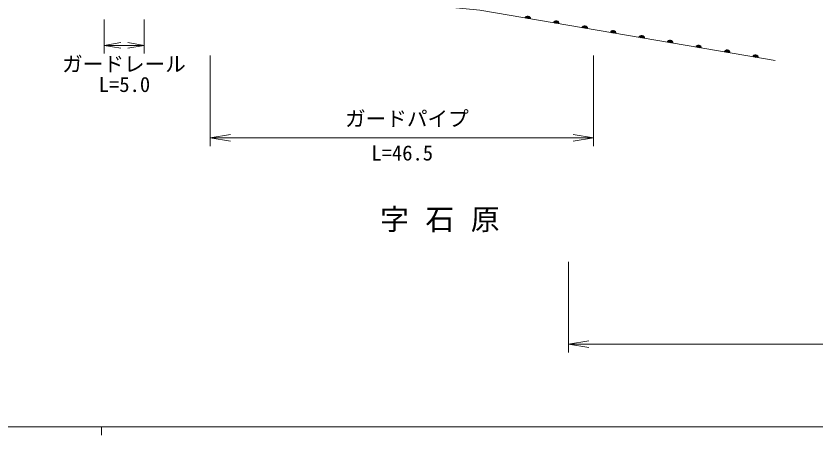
# Model space of a CAD drawing. Units: millimetres, scale not verified. Extents: x 40000 to 680000, y 20000 to 380000.
# Drawn here: x 157624 to 254475, y 204000 to 254771 of the extents above; entities that cross this region are included whole.
import ezdxf
from ezdxf.enums import TextEntityAlignment as Align

# ---------------------------------------------------------------- set-up
doc = ezdxf.new("R2010")
doc.units = ezdxf.units.MM
doc.header["$LTSCALE"] = 1000
doc.layers.add('M-BMK-HTXT', color=7, linetype='Continuous')
for name, color, linetype, lineweight in [('M-STR-HTXT', 7, 'Continuous', 13), ('M-TTL-BAND', 7, 'Continuous', 13), ('M-WORK', 1, 'Continuous', 13)]:
    doc.layers.add(name, color=color, linetype=linetype, lineweight=lineweight)
doc.styles.add('ＭＳ ゴシック', font='')
doc.styles.get('ＭＳ ゴシック').set_extended_font_data('MS Gothic')

# ---------------------------------------------------------------- blocks, each defined once
blk = doc.blocks.new('open_arrow')
at = {"color": 0, "linetype": 'Continuous', "lineweight": -2}
blk.add_lwpolyline([(7.5, 1.25), (0, 0), (7.5, -1.25)], dxfattribs=at)

msp = doc.modelspace()

# ---------------------------------------------------------------- linework, layer by layer
at = {"layer": 'M-STR-HTXT'}
for p, q in [((168319, 254342), (168319, 250208)), ((173164, 254342), (173164, 250208)), ((168319, 251208), (173164, 251208)), ((181146, 250000), (181146, 239000)), ((227644, 250000), (227644, 239000)), ((181146, 240000), (227644, 240000)), ((224575, 225000), (224575, 214000)), ((224575, 215000), (291672, 215000))]:
    msp.add_line(p, q, dxfattribs=at)
at = {"layer": 'M-TTL-BAND'}
for p, q in [((40000, 205000), (579000, 205000)), ((168000, 205000), (168000, 204000))]:
    msp.add_line(p, q, dxfattribs=at)
at = {"layer": 'M-WORK'}
msp.add_lwpolyline([(249628, 249369), (213849, 255456), (111232, 265535), (64824, 271115)], dxfattribs=at)
for centre, radius, start, end in [((219653, 254414), 354, 359.14163, 161.54681), ((219653, 254414), 283, 1.36567, 159.32277), ((219653, 254414), 212, 5.112, 155.57644), ((219653, 254414), 142, 12.82373, 147.86472), ((219653, 254414), 100, 23.14139, 137.54705), ((223103, 253827), 354, 359.14163, 161.54681), ((223103, 253827), 283, 1.36567, 159.32277), ((223103, 253827), 212, 5.112, 155.57644), ((223103, 253827), 142, 12.82373, 147.86472), ((223103, 253827), 100, 23.14139, 137.54705), ((226553, 253240), 354, 359.14163, 161.54681), ((226553, 253240), 283, 1.36567, 159.32277), ((226553, 253240), 212, 5.112, 155.57644), ((226553, 253240), 142, 12.82373, 147.86472), ((226553, 253240), 100, 23.14139, 137.54705), ((230004, 252653), 354, 359.14163, 161.54681), ((230004, 252653), 283, 1.36567, 159.32277), ((230004, 252653), 212, 5.112, 155.57644), ((230004, 252653), 142, 12.82373, 147.86472), ((230004, 252653), 100, 23.14139, 137.54705), ((233454, 252066), 354, 359.14163, 161.54681), ((233454, 252066), 283, 1.36567, 159.32277), ((233454, 252066), 212, 5.112, 155.57644), ((233454, 252066), 142, 12.82373, 147.86472), ((233454, 252066), 100, 23.14139, 137.54705), ((236905, 251479), 354, 359.14163, 161.54681), ((236905, 251479), 283, 1.36567, 159.32277), ((236905, 251479), 212, 5.112, 155.57644), ((236905, 251479), 142, 12.82373, 147.86472), ((236905, 251479), 100, 23.14139, 137.54705), ((240355, 250892), 354, 359.14163, 161.54681), ((240355, 250892), 283, 1.36567, 159.32277), ((240355, 250892), 212, 5.112, 155.57644), ((240355, 250892), 142, 12.82373, 147.86472), ((240355, 250892), 100, 23.14139, 137.54705), ((243805, 250305), 354, 359.14163, 161.54681), ((243805, 250305), 283, 1.36567, 159.32277), ((243805, 250305), 212, 5.112, 155.57644), ((243805, 250305), 142, 12.82373, 147.86472), ((243805, 250305), 100, 23.14139, 137.54705), ((247256, 249718), 354, 359.14163, 161.54681), ((247256, 249718), 283, 1.36567, 159.32277), ((247256, 249718), 212, 5.112, 155.57644), ((247256, 249718), 142, 12.82373, 147.86472), ((247256, 249718), 100, 23.14139, 137.54705)]:
    msp.add_arc(centre, radius, start, end, dxfattribs=at)

# ---------------------------------------------------------------- block references
at = {"layer": 'M-STR-HTXT'}
for p, xscale, yscale in [((168319, 251208), 267, 267), ((181146, 240000), 333, 333), ((224575, 215000), 333, 333)]:
    msp.add_blockref('open_arrow', p, dxfattribs=dict(at, xscale=xscale, yscale=yscale))
at = {"layer": 'M-STR-HTXT', "rotation": 180}
for p, xscale, yscale in [((173164, 251208), 267, 267), ((227644, 240000), 333, 333)]:
    msp.add_blockref('open_arrow', p, dxfattribs=dict(at, xscale=xscale, yscale=yscale))

# ---------------------------------------------------------------- texts
at = {"layer": 'M-BMK-HTXT', "insert": (210000, 230000), "char_height": 2566, "attachment_point": 5, "style": 'ＭＳ ゴシック'}
msp.add_mtext('\\T1.57;字石原', dxfattribs=at)
at = {"layer": 'M-STR-HTXT', "style": 'ＭＳ ゴシック'}
for s, p in [('ガードレール', (170712, 248948)), ('ガードパイプ', (205005, 242330))]:
    msp.add_text(s, height=1833, dxfattribs=at).set_placement(p, align=Align.MIDDLE_CENTER)
for s, p in [('L=5.0', (170771, 245013)), ('L=46.5', (204438, 236710))]:
    msp.add_text(s, height=1833, dxfattribs=at).set_placement(p, align=Align.BOTTOM_CENTER)

doc.saveas('drawing.dxf')
